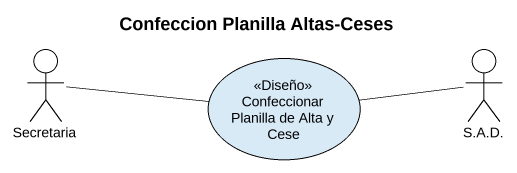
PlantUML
@startuml
title Confeccion Planilla Altas-Ceses
actor Secretaria
usecase "Confeccionar Planilla de Alta y Cese" as Confeccionar_Planilla_de <<Diseño>>
actor "S.A.D." as S_A_D
Secretaria -right- Confeccionar_Planilla_de
Confeccionar_Planilla_de -right- S_A_D
@enduml
